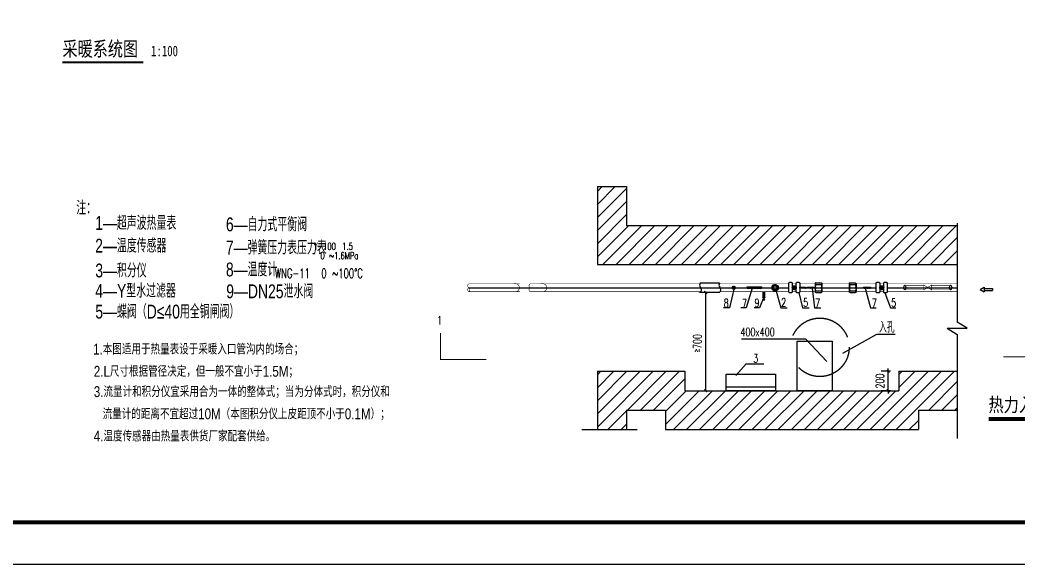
# Model space of a CAD drawing. Extents: x -37230 to 424755, y -141014 to 127947.
# Drawn here: x 86515 to 122424, y -69619 to -50028 of the extents above; entities that cross this region are included whole.
import ezdxf

# ---------------------------------------------------------------- set-up
doc = ezdxf.new("R2010")
doc.units = 0
doc.header["$LTSCALE"] = 1000
doc.header["$MEASUREMENT"] = 0
for name, pattern in [('CENTERX2', [101.6, 63.5, -12.7, 12.7, -12.7]), ('DASHDOT2', [0.5, 0.25, -0.125, 0, -0.125]), ('DASHED', [0.75, 0.5, -0.25])]:
    doc.linetypes.add(name, pattern=pattern)
for name, color, linetype in [('@说明', 3, 'Continuous'), ('ACS_CN_DYBZ', 1, 'Continuous'), ('ACS_CN_DYFJ', 6, 'Continuous'), ('ACS_CN_DYGX', 7, 'Continuous'), ('ACS_CN_DYJZ', 4, 'Continuous'), ('ACS_CN_DYZX', 9, 'DASHDOT2'), ('ACS_COM_BZ', 7, 'Continuous'), ('ACS_PFG_BZ', 3, 'Continuous'), ('DIM_SYMB', 3, 'Continuous'), ('HZ', 7, 'Continuous'), ('PP-COM', 7, 'Continuous'), ('PUB_Title(图框)', 130, 'Continuous'), ('TWT_TITLE', 7, 'Continuous'), ('YINYING', 8, 'Continuous'), ('暖--文字', 3, 'Continuous')]:
    doc.layers.add(name, color=color, linetype=linetype)
doc.styles.add('-宋体', font='', dxfattribs={"width": 0.75})
doc.styles.add('_HZTXT', font='hh.shx', dxfattribs={"width": 0.8, "bigfont": 'hztxt.shx'})
doc.styles.add('_TCH_DIM', font='SIMPLEX', dxfattribs={"bigfont": 'GBCBIG'})
doc.styles.add('DIM_FONT', font='SIMPLEX', dxfattribs={"width": 0.7, "bigfont": 'GBCBIG'})
doc.styles.add('HZA', font='zxw.shx', dxfattribs={"width": 0.75, "bigfont": 'hzdx.shx'})
doc.styles.add('ROMANS', font='txt.shx', dxfattribs={"height": 3, "bigfont": 'hzdx.shx'})
doc.styles.get("Standard").update_dxf_attribs({"font": 'gbenor.shx', "bigfont": 'gbcbig.shx'})
doc.styles.add('TUMING', font='', dxfattribs={"width": 0.8})
doc.styles.get('-宋体').set_extended_font_data('SimSun')
doc.styles.get('TUMING').set_extended_font_data('SimSun')
doc.dimstyles.new('DIMN', dxfattribs={"dimtxt": 300, "dimasz": 100, "dimexe": 250, "dimexo": 300, "dimgap": 150, "dimtad": 1, "dimdec": 0, "dimzin": 0, "dimdsep": 46, "dimtxsty": 'DIM_FONT', "dimblk": 'ARCHTICK', "dimcen": 0.09, "dimclrt": 7, "dimazin": 2, "dimtfac": 1, "dimtdec": 0, "dimtix": 1, "dimtmove": 2, "dimatfit": 3, "dimfxl": 0, "dimtolj": 1, "dimtzin": 0, "dimarcsym": 0})
doc.dimstyles.get("Standard").update_dxf_attribs({"dimscale": 100, "dimtxt": 3.5, "dimasz": 1, "dimexe": 2.5, "dimexo": 3, "dimgap": 1.5, "dimtad": 1, "dimdec": 0, "dimzin": 0, "dimdsep": 46, "dimtxsty": '_TCH_DIM', "dimblk": 'ARCHTICK', "dimcen": 0.09, "dimclrd": 3, "dimclre": 3, "dimclrt": 3, "dimadec": 0, "dimazin": 0, "dimtfac": 1, "dimtdec": 0, "dimtix": 1, "dimtmove": 2, "dimatfit": 3, "dimfxl": 0, "dimtolj": 1, "dimtzin": 0, "dimarcsym": 0})
pattern_1 = [(45, (106675.622, -47384.752), (-18.561553, 18.561553), []), (45, (106681.81, -47384.752), (-18.561553, 18.561553), []), (45, (106687.997, -47384.752), (-18.561553, 18.561553), []), (45, (106694.184, -47384.752), (-18.561553, 18.561553), [])]

# ---------------------------------------------------------------- blocks, each defined once
blk = doc.blocks.new('我')
at = {"layer": 'TWT_TITLE'}
blk.add_lwpolyline([(-144001, -68537), (-54901, -68537), (-54901, -5537), (-144001, -5537)], close=True, dxfattribs=at)
at = {"layer": 'TWT_TITLE', "const_width": 150}
blk.add_lwpolyline([(-140251, -67037), (-56401, -67037), (-56401, -7037), (-140251, -7037)], close=True, dxfattribs=at)
blk = doc.blocks.new('_ArchTick')
at = {"color": 0, "linetype": 'ByBlock', "const_width": 0.4}
blk.add_lwpolyline([(-0.5, -0.5), (0.5, 0.5)], dxfattribs=at)
blk = doc.blocks.new('*D101')
at = {"layer": 'ACS_COM_BZ', "color": 0, "lineweight": -2}
for p, q in [((117840, -62679), (117502, -62679)), ((117752, -62679), (117752, -62579)), ((117752, -63379), (117752, -62679)), ((117840, -63379), (117502, -63379)), ((117752, -63379), (117752, -63479))]:
    blk.add_line(p, q, dxfattribs=at)
at = {"layer": 'Defpoints', "color": 0}
for p in [(117752, -62679), (118140, -62679), (118140, -63379)]:
    blk.add_point(p, dxfattribs=at)
at = {"layer": 'ACS_COM_BZ', "color": 0, "lineweight": -2, "xscale": 100, "yscale": 100, "zscale": 100}
for p, rotation in [((117752, -62679), 270), ((117752, -63379), 90)]:
    blk.add_blockref('_ArchTick', p, dxfattribs=dict(at, rotation=rotation))
at = {"layer": 'ACS_COM_BZ', "color": 7, "insert": (117452, -63029), "char_height": 300, "attachment_point": 5, "rotation": 90, "style": 'DIM_FONT'}
blk.add_mtext('\\A1;200', dxfattribs=at)
blk = doc.blocks.new('*D102')
at = {"layer": 'ACS_PFG_BZ', "color": 0, "lineweight": -2}
for p, q in [((111041, -59835), (110934, -59835)), ((111184, -59835), (111184, -63379)), ((110888, -63379), (110934, -63379))]:
    blk.add_line(p, q, dxfattribs=at)
at = {"layer": 'Defpoints', "color": 0}
for p in [(111341, -59835), (111184, -63379), (111188, -63379)]:
    blk.add_point(p, dxfattribs=at)
at = {"layer": 'ACS_PFG_BZ', "color": 0, "lineweight": -2, "xscale": 100, "yscale": 100, "zscale": 100}
for p, rotation in [((111184, -59835), 90), ((111184, -63379), 270)]:
    blk.add_blockref('_ArchTick', p, dxfattribs=dict(at, rotation=rotation))
at = {"layer": 'ACS_PFG_BZ', "color": 7, "insert": (110884, -61607), "char_height": 300, "attachment_point": 5, "rotation": 90, "style": 'DIM_FONT'}
blk.add_mtext('\\A1;700', dxfattribs=at)

msp = doc.modelspace()

# ---------------------------------------------------------------- hatches: boundary and pattern name
at = {"layer": 'ACS_CN_DYJZ'}
h = msp.add_hatch(dxfattribs=at)
h.set_pattern_fill('ANSI31,_I', color=256, scale=105, style=2)
h.set_pattern_definition([(45, (106675.62, -47384.75), (-235.7317, 235.7317), [])])
h.paths.add_polyline_path([(108339.8, -57428.7), (108339.8, -56028.7), (107289.8, -56028.7), (107289.8, -58828.7), (120239.8, -58828.7), (120239.8, -57428.7)])
h.paths.add_polyline_path([(110439.8, -63378.7), (110439.8, -62678.7), (107289.8, -62678.7), (107289.8, -64778.7), (108339.8, -64778.7), (108339.8, -64078.7), (109739.8, -64078.7), (109739.8, -64778.7), (118839.8, -64778.7), (118839.8, -64078.7), (120239.8, -64078.7), (120239.8, -62678.7), (118139.8, -62678.7), (118139.8, -63378.7)])
at = {"layer": 'YINYING', "linetype": 'ByBlock'}
h = msp.add_hatch(dxfattribs=at)
h.set_pattern_fill('ANSI34', color=256, scale=35, style=0)
h.set_pattern_definition(pattern_1)
h.paths.add_polyline_path([(113756.3, -59668.7), (113800.5, -59668.7, 0.9913848), (113570.5, -59668.7), (113614.7, -59668.7, -0.9860375)])
h.paths.add_polyline_path([(113614.7, -59669.7, -0.0035151), (113614.7, -59668.7), (113570.5, -59668.7, 0.0021631), (113570.5, -59669.7, 1), (113800.5, -59669.7, 0.0021631), (113800.5, -59668.7), (113756.3, -59668.7, -0.0035151), (113756.3, -59669.7, -1)])
h = msp.add_hatch(dxfattribs=at)
h.set_pattern_fill('ANSI34', color=256, scale=35, style=0)
h.set_pattern_definition(pattern_1)
h.paths.add_polyline_path([(117590.1, -59670.7, 1), (117445.7, -59670.7, 1)])
h = msp.add_hatch(dxfattribs=at)
h.set_pattern_fill('ANSI34', color=256, scale=52.5, style=0)
h.set_pattern_definition([(45, (103908.03, -41242.797), (-27.84233, 27.84233), []), (45, (103917.312, -41242.797), (-27.84233, 27.84233), []), (45, (103926.593, -41242.797), (-27.84233, 27.84233), []), (45, (103935.874, -41242.797), (-27.84233, 27.84233), [])])
h.paths.add_polyline_path([(112144, -59668.7, 0.9922665), (112250.2, -59668.7)])
h.paths.add_polyline_path([(112250.2, -59668.7, 1.0038893), (112144, -59668.2, 0.0019409), (112144, -59668.7)])
h = msp.add_hatch(dxfattribs=at)
h.set_pattern_fill('ANSI34', color=256, scale=52.5, style=0)
h.set_pattern_definition([(45, (103573.924, -41242.797), (-27.84233, 27.84233), []), (45, (103583.205, -41242.797), (-27.84233, 27.84233), []), (45, (103592.485, -41242.797), (-27.84233, 27.84233), []), (45, (103601.766, -41242.797), (-27.84233, 27.84233), [])])
h.paths.add_polyline_path([(113191.4, -59668.7), (113191.4, -59639.8), (112676.8, -59639.8), (112676.8, -59668.7)])
h.paths.add_polyline_path([(113191.4, -59701), (113191.4, -59668.7), (112676.8, -59668.7), (112676.8, -59701)])
h = msp.add_hatch(dxfattribs=at)
h.set_pattern_fill('ANSI34', color=256, scale=35, style=0)
h.set_pattern_definition(pattern_1)
h.paths.add_polyline_path([(114772.4, -59668.7), (114772.4, -59651.2), (114579.1, -59651.2), (114579.1, -59668.7)])
h.paths.add_polyline_path([(114772.4, -59686.6), (114772.4, -59668.7), (114579.1, -59668.7), (114579.1, -59686.6)])
h.paths.add_polyline_path([(115060.3, -59668.7), (115060.3, -59657.1), (114892.6, -59657.1), (114892.6, -59668.7)])
h.paths.add_polyline_path([(115060.3, -59682.7), (115060.3, -59668.7), (114892.6, -59668.7), (114892.6, -59682.7)])

# ---------------------------------------------------------------- linework, layer by layer
at = {"layer": 'ACS_CN_DYBZ', "linetype": 'ByBlock'}
for points in [[(114579.1, -59651.2), (114772.4, -59651.2), (114772.4, -59686.6), (114579.1, -59686.6)], [(114836.6, -59650.7), (115088, -59650.7), (115088, -59689.1), (114836.6, -59689.1)], [(116859.2, -59651.3), (117110.6, -59651.3), (117110.6, -59689.7), (116859.2, -59689.7)]]:
    msp.add_lwpolyline(points, close=True, dxfattribs=at)
at = {"layer": 'ACS_CN_DYFJ', "linetype": 'ByBlock'}
for p, q in [((110987.6, -59499.4), (111687.7, -59499.4)), ((115149.1, -59495.4), (115121.1, -59511.6)), ((115121.1, -59511.6), (115121.1, -59829.3)), ((115149.1, -59495.4), (115338.1, -59495.4)), ((115149.1, -59554.9), (115338.1, -59554.9)), ((115338.1, -59495.4), (115366.1, -59511.6)), ((115366.1, -59511.6), (115366.1, -59829.3)), ((116381, -59496.6), (116353, -59512.7)), ((116353, -59512.7), (116353, -59830.4)), ((116381, -59496.6), (116570, -59496.6)), ((116381, -59556.1), (116570, -59556.1)), ((116570, -59496.6), (116598, -59512.7)), ((116598, -59512.7), (116598, -59830.4)), ((110987.6, -59835.4), (111695.3, -59835.4)), ((115149.1, -59845.4), (115121.1, -59829.3)), ((115149.1, -59669), (115338.1, -59669)), ((115149.1, -59785.9), (115338.1, -59785.9)), ((115149.1, -59845.4), (115338.1, -59845.4)), ((115338.1, -59845.4), (115366.1, -59829.3)), ((116381, -59846.6), (116353, -59830.4)), ((116381, -59670.2), (116570, -59670.2)), ((116381, -59787.1), (116570, -59787.1)), ((116381, -59846.6), (116570, -59846.6)), ((116570, -59846.6), (116598, -59830.4))]:
    msp.add_line(p, q, dxfattribs=at)
at = {"layer": 'ACS_CN_DYFJ'}
for p, q in [((113246.3, -59808.7), (113246.3, -60014.3)), ((113272.5, -59808.7), (113272.5, -60014.3)), ((113298.8, -59808.7), (113298.8, -60014.3)), ((113230.3, -60106.6), (113272.5, -60060.5)), ((113230.3, -60106.6), (113314.3, -60107.1)), ((113230.5, -60014.3), (113272.5, -60060.5)), ((113230.5, -60014.3), (113314.5, -60014.3)), ((113314.5, -60014.3), (113272.5, -60060.5)), ((113314.3, -60107.1), (113272.5, -60060.5))]:
    msp.add_line(p, q, dxfattribs=at)
at = {"layer": 'ACS_CN_DYFJ', "linetype": 'ByBlock'}
for points in [[(114212.3, -59475.1), (114266, -59475.1, -0.4142136), (114301, -59510.1), (114301, -59821, -0.4142136), (114266, -59856), (114212.3, -59856, -0.4142136), (114177.3, -59821), (114177.3, -59510.1, -0.4142136)], [(114480.2, -59475.1), (114534, -59475.1, -0.4142136), (114569, -59510.1), (114569, -59821, -0.4142136), (114534, -59856), (114480.2, -59856, -0.4142136), (114445.2, -59821), (114445.2, -59510.1, -0.4142136)], [(117357, -59475.1), (117410.7, -59475.1, -0.4142136), (117445.7, -59510.1), (117445.7, -59821, -0.4142136), (117410.7, -59856), (117357, -59856, -0.4142136), (117322, -59821), (117322, -59510.1, -0.4142136)], [(117625.2, -59475.1), (117679, -59475.1, -0.4142136), (117714, -59510.1), (117714, -59821, -0.4142136), (117679, -59856), (117625.2, -59856, -0.4142136), (117590.2, -59821), (117590.2, -59510.1, -0.4142136)]]:
    msp.add_lwpolyline(points, format="xyb", close=True, dxfattribs=at)
for points in [[(114177.3, -59821), (114177.3, -59510.1)], [(114212.3, -59475.1), (114266, -59475.1)], [(114301, -59510.1), (114301, -59821)], [(114445.2, -59821), (114445.2, -59510.1)], [(114480.2, -59475.1), (114534, -59475.1)], [(114569, -59510.1), (114569, -59821)], [(117322, -59821), (117322, -59510.1)], [(117357, -59475.1), (117410.7, -59475.1)], [(117445.7, -59510.1), (117445.7, -59821)], [(117590.2, -59821), (117590.2, -59510.1)], [(117625.2, -59475.1), (117679, -59475.1)], [(114266, -59856), (114212.3, -59856)], [(114544.4, -59856), (114490.7, -59856)], [(117410.7, -59856), (117357, -59856)], [(117689.1, -59856), (117635.4, -59856)]]:
    msp.add_lwpolyline(points, dxfattribs=at)
msp.add_lwpolyline([(112676.8, -59639.8), (113191.4, -59639.8), (113191.4, -59701), (112676.8, -59701)], close=True, dxfattribs=at)
for centre, radius in [((113685.5, -59669.7), 115), ((113685.5, -59669.7), 70.8), ((114373.2, -59670.7), 72.2), ((112197.1, -59668.2), 53.1)]:
    msp.add_circle(centre, radius, dxfattribs=at)
for points in [[(110988.6, -59500.6), (110975.4, -59529.1), (110935.9, -59615), (111047.1, -59679.2), (111009.7, -59828.2), (110996.6, -59835.4)], [(111687.3, -59500.6), (111674.1, -59529.1), (111634.6, -59615), (111745.8, -59679.2), (111708.4, -59828.2), (111695.3, -59835.4)]]:
    msp.add_open_spline(points, degree=3, knots=[0, 0, 0, 0, 24.4715019, 73.4250266, 96.4089723, 96.4089723, 96.4089723, 96.4089723], dxfattribs=at)
for points in [[(115148.2, -59496.1), (115127.4, -59532.7), (115149.4, -59555.9)], [(115149.4, -59555.9), (115127.4, -59613.2), (115149.4, -59669.3)], [(115336.3, -59555.9), (115359.5, -59613.2), (115336.3, -59669.3)], [(115337.5, -59496.1), (115359.5, -59529), (115337.5, -59555.9)], [(116380.2, -59497.2), (116359.4, -59533.8), (116381.4, -59557)], [(116381.4, -59557), (116359.4, -59614.4), (116381.4, -59670.5)], [(116568.3, -59557), (116591.5, -59614.4), (116568.3, -59670.5)], [(116569.5, -59497.2), (116591.5, -59530.2), (116569.5, -59557)], [(115149.4, -59669.3), (115128.6, -59731.6), (115148.2, -59785.3)], [(115148.2, -59785.3), (115128.6, -59813.3), (115149.4, -59845)], [(115336.3, -59785.3), (115359.5, -59810.9), (115335.1, -59845.1)], [(115336.3, -59669.3), (115359.5, -59723), (115337.5, -59785.3)], [(116381.4, -59670.5), (116360.6, -59732.7), (116380.2, -59786.4)], [(116380.2, -59786.4), (116360.6, -59814.5), (116381.4, -59846.2)], [(116568.3, -59786.4), (116591.5, -59812), (116567, -59846.2)], [(116568.3, -59670.5), (116591.5, -59724.2), (116569.5, -59786.4)]]:
    msp.add_spline(points, degree=3, dxfattribs=at)
at = {"layer": 'ACS_CN_DYGX', "const_width": 20}
for points in [[(104503.6, -59528.6), (102661.7, -59528.6, 0.5341434), (102663.5, -59668.6, -0.5215133), (102661.7, -59808.6, -0.5536679), (102663.5, -59668.6)], [(104280.2, -59808), (104332.4, -59813.4, 1.0451778), (104331.6, -59523.9), (104280.2, -59527.5)], [(110976.1, -59528.7), (105268.3, -59528.7), (104866.4, -59528.7, 0.5341434), (104868.3, -59668.7, 0.5536679), (104866.4, -59808.7), (105268.3, -59808.7), (111011.7, -59808.7)], [(105266.7, -59808.1), (105318.9, -59813.5, 1.0451778), (105318, -59524), (105266.7, -59527.6)]]:
    msp.add_lwpolyline(points, format="xyb", dxfattribs=at)
for points in [[(110988.3, -59501), (110989.2, -59499.5)], [(110988.6, -59500.4), (110989.3, -59499.4)], [(114177.3, -59528.7), (111674.8, -59528.7)], [(114301, -59528.7), (114445.2, -59528.7)], [(114569, -59528.7), (115121.1, -59528.7)], [(115366.1, -59528.7), (116353, -59528.7)], [(116598, -59528.7), (117322, -59528.7)], [(117445.7, -59528.7), (117590.2, -59528.7)], [(117714, -59528.7), (120239.8, -59528.7)], [(118351.2, -59591.7), (119034.9, -59591.7)], [(119314.9, -59591.7), (119997.6, -59591.7)], [(102661.7, -59808.6), (104503.6, -59808.6)], [(110974.6, -59808.8), (110973.7, -59807.4)], [(111710.4, -59808.7), (114177.3, -59808.7)], [(114301, -59808.7), (114445.2, -59808.7)], [(114569, -59808.7), (115121.1, -59808.7)], [(115366.1, -59808.7), (116353, -59808.7)], [(116598, -59808.7), (117322, -59808.7)], [(117445.7, -59808.7), (117590.2, -59808.7)], [(117714, -59808.7), (120239.8, -59808.7)], [(118351.2, -59731.7), (119034.9, -59731.7)], [(118402.4, -59661.7), (119034.9, -59661.7)], [(119947.5, -59661.7), (119314.9, -59661.7)], [(119997.6, -59731.7), (119314.9, -59731.7)]]:
    msp.add_lwpolyline(points, dxfattribs=at)
for points in [[(119034.9, -59574.2), (119174.9, -59661.7), (119034.9, -59749.2)], [(119314.9, -59749.2), (119174.9, -59661.7), (119314.9, -59574.2)]]:
    msp.add_lwpolyline(points, close=True, dxfattribs=at)
at = {"layer": 'ACS_CN_DYGX', "linetype": 'ByBlock'}
for centre in [(114373.2, -59670.7), (117517.9, -59670.7), (117517.9, -59670.7)]:
    msp.add_circle(centre, 72.2, dxfattribs=at)
at = {"layer": 'ACS_CN_DYGX'}
msp.add_open_spline([(110990, -59835.4), (110989.5, -59835.1), (110984.3, -59831.3), (110979.2, -59819.5), (110974.6, -59808.7)], degree=3, knots=[100.2360276, 100.2360276, 100.2360276, 100.2360276, 101.0648443, 109.4238599, 109.4238599, 109.4238599, 109.4238599], dxfattribs=at)
at = {"layer": 'ACS_CN_DYJZ'}
for p, q in [((107289.8, -56028.7), (107289.8, -58828.7)), ((107289.8, -56028.7), (108339.8, -56028.7)), ((108339.8, -56028.7), (108339.8, -57428.7)), ((108339.8, -57428.7), (120239.8, -57428.7)), ((120239.8, -57340.2), (120239.8, -60907.1)), ((107289.8, -58828.7), (120239.8, -58828.7)), ((120592.9, -61128.8), (120239.8, -60907.1)), ((119877.8, -61128.8), (120239.8, -61357)), ((119877.8, -61128.8), (120592.9, -61128.8)), ((120239.8, -61357), (120239.8, -65101.1)), ((107289.8, -62678.7), (107289.8, -64778.7)), ((107289.8, -62678.7), (110439.8, -62678.7)), ((110439.8, -62678.7), (110439.8, -63378.7)), ((110439.8, -62678.7), (110439.8, -63378.7)), ((118139.8, -62678.7), (120239.8, -62678.7)), ((118139.8, -62678.7), (118139.8, -63378.7)), ((120239.8, -62678.7), (120239.8, -64078.7)), ((110439.8, -63378.7), (118139.8, -63378.7)), ((108339.8, -64078.7), (109739.8, -64078.7)), ((108339.8, -64078.7), (108339.8, -64778.7)), ((109739.8, -64078.7), (109739.8, -64778.7)), ((118839.8, -64078.7), (120239.8, -64078.7)), ((118839.8, -64078.7), (118839.8, -64778.7)), ((106727.7, -64778.7), (108721.5, -64778.7)), ((109739.8, -64778.7), (118839.8, -64778.7))]:
    msp.add_line(p, q, dxfattribs=at)
at = {"layer": 'ACS_CN_DYJZ', "linetype": 'ByBlock'}
msp.add_line((113698, -63249), (111924.5, -63249), dxfattribs=at)
for points in [[(114474.2, -61599.5), (115734.1, -61599.5), (115734.1, -63378.7), (114474.2, -63378.7)], [(111924.5, -62787.4), (113698, -62787.4), (113698, -63378.7), (111924.5, -63378.7)]]:
    msp.add_lwpolyline(points, close=True, dxfattribs=at)
at = {"layer": 'ACS_CN_DYJZ', "linetype": 'DASHED', "ltscale": 5}
msp.add_circle((115293.2, -61815.4), 1053.8, dxfattribs=at)
at = {"layer": 'ACS_CN_DYZX', "linetype": 'CENTERX2', "ltscale": 5}
for p, q in [((102663.5, -59668.7), (114177.3, -59668.7)), ((114569, -59668.7), (117322, -59668.7)), ((117714, -59668.7), (120239.8, -59668.7))]:
    msp.add_line(p, q, dxfattribs=at)
at = {"layer": 'ACS_COM_BZ', "const_width": 35}
for points in [[(103293.7, -62257.2), (101648.9, -62257.2), (101648.9, -61296.6)], [(121891.2, -62161.1), (123536, -62161.1), (123536, -61200.6)]]:
    msp.add_lwpolyline(points, dxfattribs=at)
at = {"layer": 'ACS_PFG_BZ'}
for p, q in [((115016.2, -59689.1), (115098.8, -60394.8)), ((121062.8, -59735.8), (121202.8, -59648.3)), ((121062.8, -59735.8), (121202.8, -59823.3)), ((121202.8, -59648.3), (121202.8, -59823.3)), ((121202.8, -59700.8), (121501.6, -59700.8)), ((121202.8, -59770.8), (121501.6, -59770.8)), ((121501.6, -59700.8), (121501.6, -59770.8)), ((115098.8, -60394.8), (115334.7, -60394.8)), ((112270.2, -62835.5), (112639.6, -62413.8)), ((112639.6, -62413.8), (113281.5, -62413.8))]:
    msp.add_line(p, q, dxfattribs=at)
at = {"layer": 'DIM_SYMB', "const_width": 70}
msp.add_lwpolyline([(88045.3, -51553.3), (90952.1, -51553.3)], dxfattribs=at)
at = {"layer": 'DIM_SYMB', "color": 3, "const_width": 142.9}
msp.add_lwpolyline([(121361.4, -64399), (126429.9, -64399)], dxfattribs=at)
at = {"layer": 'PP-COM'}
for centre, start, end in [((118375.2, -59662.9), 108.57005, 251.41015), ((118327.3, -59662.9), 288.58985, 71.42995), ((120022.6, -59662.9), 108.57005, 251.41015), ((119974.7, -59662.9), 288.58985, 71.42995)]:
    msp.add_arc(centre, 75.1, start, end, dxfattribs=at)
at = {"layer": 'YINYING', "linetype": 'ByBlock'}
for p, q in [((114301, -59669.7), (114372.2, -59598.6)), ((114301.2, -59675.7), (114378.2, -59598.7)), ((114301.4, -59663.1), (114365.6, -59599)), ((114302.6, -59655.8), (114358.2, -59600.1)), ((114304.1, -59691.4), (114393.9, -59601.6)), ((114305.6, -59696), (114398.5, -59603.1)), ((114307.4, -59700.4), (114402.9, -59604.9)), ((114309.5, -59704.6), (114407.1, -59607)), ((114316.8, -59715.8), (114418.3, -59614.3)), ((114319.7, -59719.1), (114421.6, -59617.2)), ((114322.7, -59722.3), (114424.8, -59620.2)), ((114325.9, -59725.2), (114427.7, -59623.4)), ((114336.7, -59733), (114435.5, -59634.2)), ((114340.7, -59735.2), (114437.7, -59638.3)), ((114345, -59737.1), (114439.6, -59642.5)), ((114349.4, -59738.9), (114441.4, -59646.9)), ((114364.5, -59742.4), (114444.9, -59662)), ((114370.2, -59742.8), (114445.3, -59667.7)), ((114376.4, -59742.8), (114445.3, -59673.9)), ((114383.2, -59742.2), (114444.7, -59680.7)), ((114413.1, -59730.9), (114433.4, -59710.6)), ((116861.2, -59664.5), (116874.4, -59651.3)), ((116861.2, -59655.2), (116865.1, -59651.3)), ((116861.2, -59683), (116875.5, -59668.7)), ((116861.2, -59673.7), (116866.3, -59668.7)), ((116866.3, -59668.7), (116883.7, -59651.3)), ((116875.5, -59668.7), (116892.9, -59651.3)), ((116882.4, -59689.7), (116903.4, -59668.7)), ((116891.7, -59689.7), (116912.7, -59668.7)), ((116900.9, -59689.7), (116921.9, -59668.7)), ((116903.4, -59668.7), (116920.8, -59651.3)), ((116910.2, -59689.7), (116931.2, -59668.7)), ((116912.7, -59668.7), (116930.1, -59651.3)), ((116921.9, -59668.7), (116939.3, -59651.3)), ((116931.2, -59668.7), (116948.6, -59651.3)), ((116938.1, -59689.7), (116959.1, -59668.7)), ((116947.3, -59689.7), (116968.4, -59668.7)), ((116956.6, -59689.7), (116977.6, -59668.7)), ((116959.1, -59668.7), (116976.5, -59651.3)), ((116965.9, -59689.7), (116986.9, -59668.7)), ((116968.4, -59668.7), (116985.7, -59651.3)), ((116977.6, -59668.7), (116995, -59651.3)), ((116986.9, -59668.7), (117004.3, -59651.3)), ((116993.8, -59689.7), (117014.8, -59668.7)), ((117003, -59689.7), (117024, -59668.7)), ((117012.3, -59689.7), (117033.3, -59668.7)), ((117014.8, -59668.7), (117032.2, -59651.3)), ((117021.6, -59689.7), (117042.6, -59668.7)), ((117024, -59668.7), (117041.4, -59651.3)), ((117033.3, -59668.7), (117050.7, -59651.3)), ((117042.6, -59668.7), (117060, -59651.3)), ((117049.4, -59689.7), (117070.4, -59668.7)), ((117058.7, -59689.7), (117079.7, -59668.7)), ((117068, -59689.7), (117089, -59668.7)), ((117070.4, -59668.7), (117087.8, -59651.3)), ((117077.3, -59689.7), (117098.3, -59668.7)), ((117079.7, -59668.7), (117097.1, -59651.3)), ((117089, -59668.7), (117106.4, -59651.3)), ((117098.3, -59668.7), (117112.6, -59654.3)), ((117105.1, -59689.7), (117112.6, -59682.2))]:
    msp.add_line(p, q, dxfattribs=at)

# ---------------------------------------------------------------- block references
at = {"layer": 'PUB_Title(图框)', "color": 3}
msp.add_blockref('我', (195636.4, -1081.7), dxfattribs=at)

# ---------------------------------------------------------------- texts
at = {"layer": '@说明', "style": 'HZA', "width": 0.75}
for s, p in [('注：', (88540.2, -57043.4)), ('1—超声波热量表', (89222.3, -57587.7)), ('6—自力式平衡阀', (93925.7, -57638.4)), ('2—温度传感器', (89222.3, -58405.5)), ('7—弹簧压力表压力表', (93922, -58473.7)), ('3—积分仪', (89226, -59298.8)), ('8—温度计', (93925.7, -59263.1)), ('4—Y型水过滤器', (89226.1, -60030.5)), ('9—DN25泄水阀', (93936.7, -60049.1)), ('5—蝶阀（D≤40用全铜闸阀）', (89226.1, -60780))]:
    msp.add_text(s, height=500, dxfattribs=at).set_placement(p)
at = {"layer": 'ACS_COM_BZ', "lineweight": 0, "width": 0.7}
msp.add_text('≥', height=302.4, rotation=90, dxfattribs=at).set_placement((111015.8, -62005.4))
at = {"layer": 'ACS_PFG_BZ', "lineweight": 0, "style": '_TCH_DIM', "width": 0.7}
for s, height, p in [('8', 300, (111833.9, -60375.6)), ('7', 300, (112491.2, -60380.1)), ('9', 300, (112943.5, -60364.5)), ('2', 300, (113901.5, -60346.9)), ('5', 300, (114695.4, -60351)), ('7', 300, (115126.6, -60367.5)), ('7', 300, (117161.7, -60374)), ('5', 300, (117858.2, -60355.7)), ('1', 300, (101520.9, -60989.8)), ('入孔', 400, (117421.7, -61289.2)), ('400x400', 300, (112436.2, -61416.2)), ('3', 300, (112898.9, -62366.2))]:
    msp.add_text(s, height=height, dxfattribs=at).set_placement(p)
at = {"layer": 'DIM_SYMB', "color": 7, "style": '-宋体', "width": 0.75}
for s, height, p in [('采暖系统图', 531.65, (88045.3, -51333.6)), ('1:100', 379.75, (91232.1, -51333.6))]:
    msp.add_text(s, height=height, dxfattribs=at).set_placement(p)
at = {"layer": 'DIM_SYMB', "color": 7, "lineweight": 0, "style": 'TUMING', "width": 0.8}
msp.add_text('热力入户装置平面图', height=500, dxfattribs=at).set_placement((121361.4, -64133.9))
at = {"layer": 'HZ', "style": 'ROMANS'}
for s, height, width, p in [('Y-100', 254.72, 0.7, (97086.3, -58302.4)), ('1.5', 254.72, 0.7, (98111, -58302.4)), ('0 ~1.6MPa', 254.72, 0.7, (97323.9, -58643.8)), ('WNG-11', 339.62, 0.65, (95685.3, -59320)), ('0 ~100%%DC', 339.62, 0.65, (97356.6, -59320))]:
    msp.add_text(s, height=height, dxfattribs=dict(at, width=width)).set_placement(p)
at = {"layer": '暖--文字', "color": 3, "style": '_HZTXT', "width": 0.8}
for s, p in [('1.本图适用于热量表设于采暖入口管沟内的场合；', (89147.3, -62074.4)), ('2.L尺寸根据管径决定，但一般不宜小于1.5M；', (89171.4, -62874.4)), ('3.流量计和积分仪宜采用合为一体的整体式；当为分体式时，积分仪和', (89171.4, -63606.2)), ('流量计的距离不宜超过10M（本图积分仪上皮距顶不小于0.1M）；', (89491.2, -64406.2)), ('4.温度传感器由热量表供货厂家配套供给。', (89171.4, -65206.2))]:
    msp.add_text(s, height=390.295, dxfattribs=at).set_placement(p)

# ---------------------------------------------------------------- dimensions: what is measured, and where the dimension line sits
at = {"layer": 'ACS_COM_BZ'}
dim = msp.add_linear_dim(base=(117751.9, -62678.7), p1=(118139.8, -63378.7), p2=(118139.8, -62678.7), angle=90, text='200', dimstyle='DIMN', dxfattribs=at)
dim.commit()
dim.dimension.update_dxf_attribs({"geometry": '*D101', "text_midpoint": (117451.9, -63028.7)})
at = {"layer": 'ACS_PFG_BZ'}
dim = msp.add_linear_dim(base=(111183.9, -63378.7), p1=(111341.5, -59835.4), p2=(111187.8, -63378.7), angle=90, text='700', dimstyle='DIMN', dxfattribs=at)
dim.commit()
dim.dimension.update_dxf_attribs({"geometry": '*D102', "text_midpoint": (110883.9, -61607)})

# ---------------------------------------------------------------- leaders
for points in [[(112210.8, -59668.7), (112044.4, -60395.6), (111831.2, -60395.6)], [(112857.5, -59690.2), (112647.2, -60395.6), (112450.4, -60395.6)], [(113707.1, -59750.1), (113888.2, -60396.2), (114121.9, -60396.2)], [(114536.1, -59839.1), (114671.4, -60396.1), (114905.5, -60396.1)], [(116924.1, -59682.7), (117119.3, -60396), (117316.1, -60396)], [(117635.4, -59856), (117840.9, -60394.4), (118029.5, -60394.4)], [(116118.2, -62023), (117338, -61339), (118000.7, -61339)], [(115550.4, -62322.3), (114783.6, -61519.5), (112478.6, -61519.5)]]:
    msp.add_leader(points, dimstyle='Standard', override={"dimtih": 0, "dimtoh": 0}, dxfattribs=at)
msp.add_leader([(113272.4, -60007.4), (113124.4, -60395.8), (112927.6, -60395.8)], dimstyle='Standard', dxfattribs=at)

doc.saveas('drawing.dxf')
